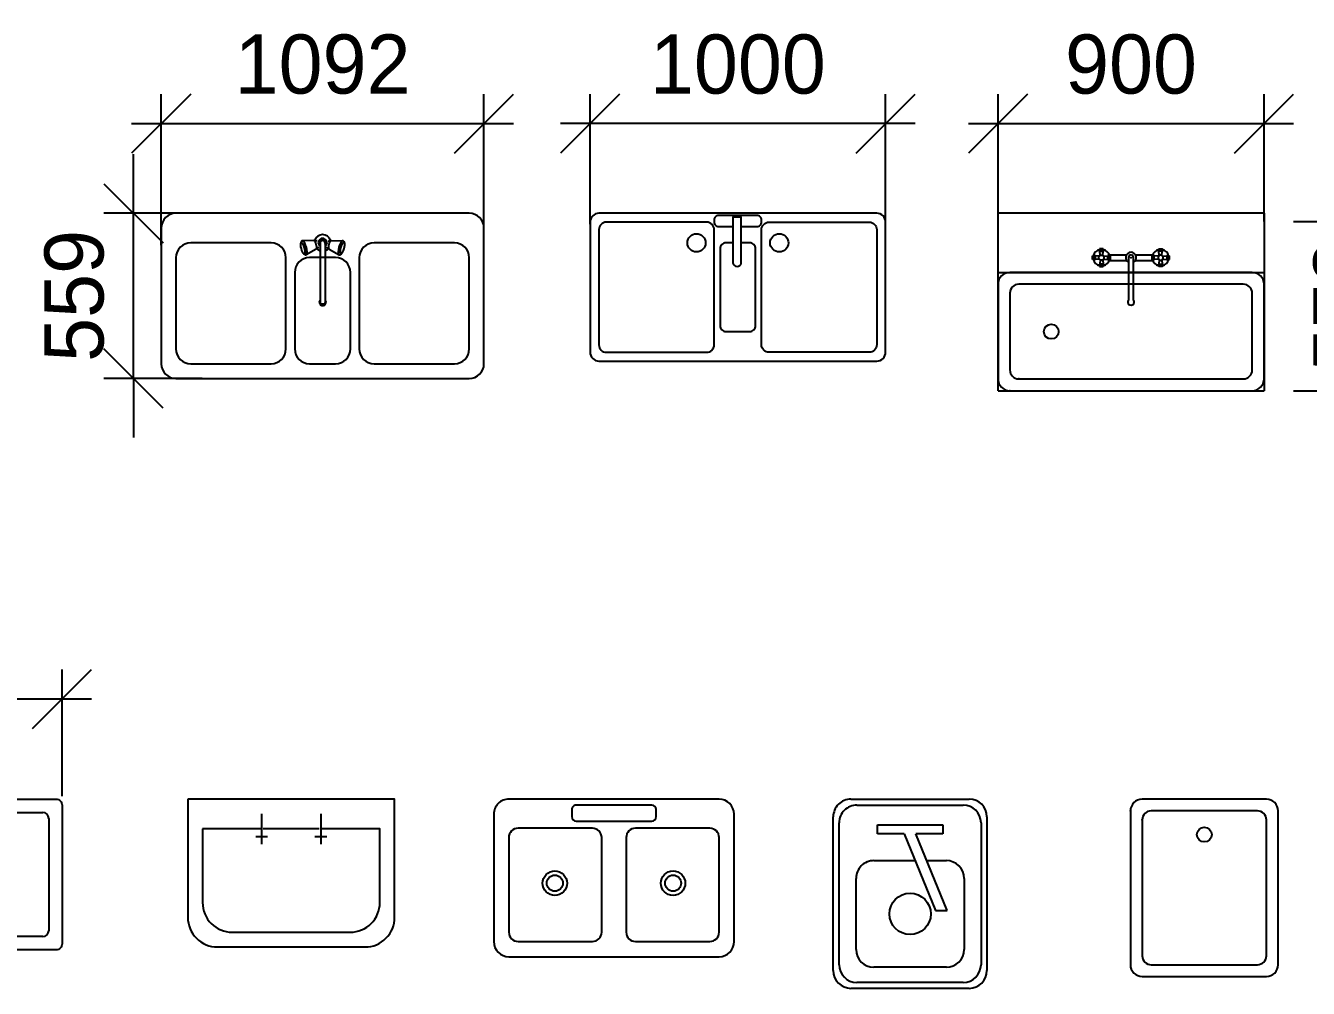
# Model space of a CAD drawing. Header units: millimetres. Extents: x 3103 to 179340, y -10977 to 70536.
# Drawn here: x 15702 to 20042, y 36259 to 39516 of the extents above; entities that cross this region are included whole.
import ezdxf

# ---------------------------------------------------------------- set-up
doc = ezdxf.new("R2010")
doc.units = ezdxf.units.MM
doc.header["$LTSCALE"] = 0.5
doc.layers.add('kuhnja', color=190, linetype='Continuous')
doc.layers.add('MEBEL', color=1, linetype='Continuous')
doc.styles.add('WROMLATS', font='wromlats.shx', dxfattribs={"bigfont": 'bigfont.shx'})
doc.dimstyles.new('juka', dxfattribs={"dimscale": 100, "dimtxt": 2, "dimasz": 2, "dimexe": 1, "dimexo": 1, "dimgap": 1, "dimtad": 1, "dimtoh": 1, "dimdec": 0, "dimzin": 0, "dimdsep": 46, "dimtxsty": 'WROMLATS', "dimblk": 'OBLIQUE', "dimcen": -3, "dimdle": 1, "dimclrd": 256, "dimclre": 256, "dimclrt": 256, "dimadec": 0, "dimazin": 0, "dimtfac": 1, "dimtdec": 0, "dimtix": 1, "dimtmove": 2, "dimatfit": 3, "dimldrblk": 'ORIGIN2', "dimfxl": 1, "dimtvp": 2.5, "dimtolj": 1, "dimtzin": 0, "dimarcsym": 0})

# ---------------------------------------------------------------- blocks, each defined once
blk = doc.blocks.new('Sink Belfast_19')
at = {"layer": 'kuhnja', "linetype": 'Continuous'}
for p, q in [((560, 500), (40, 500)), ((0, 460), (0, 40)), ((530, 460), (70, 460)), ((600, 40), (600, 460)), ((40, 430), (40, 70)), ((560, 70), (560, 430)), ((40, 0), (560, 0)), ((70, 40), (530, 40))]:
    blk.add_line(p, q, dxfattribs=at)
blk.add_circle((120, 250), 25, dxfattribs=at)
for centre, radius, start, end in [((40, 460), 40, 90, 180), ((560, 460), 40, 0, 90), ((70, 430), 30, 90, 180), ((530, 430), 30, 0, 90), ((70, 70), 30, 180, 270), ((530, 70), 30, 270, 0), ((40, 40), 40, 180, 270), ((560, 40), 40, 270, 0)]:
    blk.add_arc(centre, radius, start, end, dxfattribs=at)
for p in [(40, 0), (70, 40)]:
    blk.add_point(p, dxfattribs=at)
blk = doc.blocks.new('Cab Belfast Sink 2D_50')
at = {"layer": 'kuhnja', "linetype": 'Continuous'}
for p, q in [((900, 600), (0, 600)), ((356.2, 480), (343.8, 480)), ((344, 476.5), (343.8, 480)), ((356, 476.5), (356.2, 480)), ((543.8, 480), (556.2, 480)), ((544, 476.5), (543.8, 480)), ((556, 476.5), (556.2, 480)), ((320, 443.8), (320, 456.2)), ((323.5, 456), (320, 456.2)), ((323.5, 444), (320, 443.8)), ((323.5, 456.4), (323.8, 457.2)), ((323.5, 443.6), (323.5, 456.4)), ((323.5, 443.6), (323.8, 442.8)), ((323.8, 457.2), (324.4, 457.9)), ((323.8, 442.8), (324.4, 442.1)), ((324.4, 457.9), (325.1, 458.3)), ((324.4, 442.1), (325.1, 441.7)), ((325.1, 458.3), (326, 458.5)), ((325.1, 441.7), (326, 441.5)), ((326, 458.5), (326.9, 458.3)), ((326, 441.5), (326.9, 441.7)), ((326.9, 458.3), (327.6, 457.9)), ((326.9, 441.7), (327.6, 442.1)), ((327.6, 457.9), (328.2, 457.2)), ((327.6, 442.1), (328.2, 442.8)), ((328.2, 457.2), (328.5, 456.4)), ((328.2, 442.8), (328.5, 443.6)), ((328.5, 456.4), (328.5, 443.6)), ((343.1, 454.7), (328.5, 455.7)), ((343.1, 445.3), (328.5, 444.3)), ((341.4, 473.5), (341.6, 473.5)), ((341.7, 474.9), (341.5, 474)), ((341.5, 474), (341.7, 473.1)), ((341.6, 451.5), (342.6, 454.2)), ((341.6, 448.5), (341.6, 451.5)), ((342.6, 445.8), (341.6, 448.5)), ((342.1, 475.6), (341.7, 474.9)), ((341.7, 473.1), (342.1, 472.4)), ((342.8, 476.2), (342.1, 475.6)), ((342.1, 472.4), (342.8, 471.8)), ((342.6, 454.2), (344.5, 456.5)), ((344.5, 443.5), (342.6, 445.8)), ((343.6, 476.5), (342.8, 476.2)), ((342.8, 471.8), (343.6, 471.5)), ((356.4, 476.5), (343.6, 476.5)), ((343.6, 471.5), (356.4, 471.5)), ((345.3, 456.9), (344.3, 471.5)), ((345.3, 443.1), (344.3, 428.5)), ((344.5, 456.5), (347.1, 458)), ((347.1, 442), (344.5, 443.5)), ((347.1, 458), (350, 458.5)), ((350, 441.5), (347.1, 442)), ((350, 458.5), (352.9, 458)), ((352.9, 442), (350, 441.5)), ((352.9, 458), (355.5, 456.5)), ((355.5, 443.5), (352.9, 442)), ((354.7, 456.9), (355.7, 471.5)), ((354.7, 443.1), (355.7, 428.5)), ((355.5, 456.5), (357.4, 454.2)), ((357.4, 445.8), (355.5, 443.5)), ((356.4, 476.5), (357.2, 476.2)), ((357.2, 471.8), (356.4, 471.5)), ((356.9, 454.7), (371.5, 455.7)), ((356.9, 445.3), (371.5, 444.3)), ((357.2, 476.2), (357.9, 475.6)), ((357.9, 472.4), (357.2, 471.8)), ((357.4, 454.2), (358.4, 451.5)), ((358.4, 448.5), (357.4, 445.8)), ((357.9, 475.6), (358.3, 474.9)), ((358.3, 473.1), (357.9, 472.4)), ((358.3, 474.9), (358.5, 474)), ((358.5, 474), (358.3, 473.1)), ((358.4, 473.5), (358.6, 473.5)), ((358.4, 451.5), (358.4, 448.5)), ((371.8, 457.2), (371.5, 456.4)), ((371.5, 443.6), (371.5, 456.4)), ((371.8, 442.8), (371.5, 443.6)), ((372.4, 457.9), (371.8, 457.2)), ((372.4, 442.1), (371.8, 442.8)), ((373.1, 458.3), (372.4, 457.9)), ((373.1, 441.7), (372.4, 442.1)), ((374, 458.5), (373.1, 458.3)), ((374, 441.5), (373.1, 441.7)), ((374.9, 458.3), (374, 458.5)), ((374.9, 441.7), (374, 441.5)), ((375.6, 457.9), (374.9, 458.3)), ((375.6, 442.1), (374.9, 441.7)), ((376.2, 457.2), (375.6, 457.9)), ((376.2, 442.8), (375.6, 442.1)), ((376.2, 460), (435, 460)), ((376.5, 456.4), (376.2, 457.2)), ((376.5, 443.6), (376.2, 442.8)), ((376.2, 440), (435, 440)), ((376.5, 456.4), (376.5, 443.6)), ((376.5, 456), (380, 456.2)), ((376.5, 444), (380, 443.8)), ((380, 456.2), (380, 443.8)), ((442.2, 454.5), (441.1, 451.6)), ((441.1, 451.6), (441.1, 306)), ((444.2, 456.9), (442.2, 454.5)), ((446.9, 458.5), (444.2, 456.9)), ((450, 459), (446.9, 458.5)), ((453.1, 458.5), (450, 459)), ((455.8, 456.9), (453.1, 458.5)), ((457.8, 454.5), (455.8, 456.9)), ((458.9, 451.6), (457.8, 454.5)), ((458.9, 306), (458.9, 451.6)), ((465, 460), (523.8, 460)), ((465, 440), (523.8, 440)), ((520, 456.2), (520, 443.8)), ((523.5, 456), (520, 456.2)), ((523.5, 444), (520, 443.8)), ((523.5, 456.4), (523.8, 457.2)), ((523.5, 456.4), (523.5, 443.6)), ((523.5, 443.6), (523.8, 442.8)), ((523.8, 457.2), (524.4, 457.9)), ((523.8, 442.8), (524.4, 442.1)), ((524.4, 457.9), (525.1, 458.3)), ((524.4, 442.1), (525.1, 441.7)), ((525.1, 458.3), (526, 458.5)), ((525.1, 441.7), (526, 441.5)), ((526, 458.5), (526.9, 458.3)), ((526, 441.5), (526.9, 441.7)), ((526.9, 458.3), (527.6, 457.9)), ((526.9, 441.7), (527.6, 442.1)), ((527.6, 457.9), (528.2, 457.2)), ((527.6, 442.1), (528.2, 442.8)), ((528.2, 457.2), (528.5, 456.4)), ((528.2, 442.8), (528.5, 443.6)), ((528.5, 443.6), (528.5, 456.4)), ((543.1, 454.7), (528.5, 455.7)), ((543.1, 445.3), (528.5, 444.3)), ((541.6, 473.5), (541.4, 473.5)), ((541.7, 474.9), (541.5, 474)), ((541.5, 474), (541.7, 473.1)), ((542.6, 454.2), (541.6, 451.5)), ((541.6, 451.5), (541.6, 448.5)), ((541.6, 448.5), (542.6, 445.8)), ((542.1, 475.6), (541.7, 474.9)), ((541.7, 473.1), (542.1, 472.4)), ((542.8, 476.2), (542.1, 475.6)), ((542.1, 472.4), (542.8, 471.8)), ((544.5, 456.5), (542.6, 454.2)), ((542.6, 445.8), (544.5, 443.5)), ((543.6, 476.5), (542.8, 476.2)), ((542.8, 471.8), (543.6, 471.5)), ((543.6, 476.5), (556.4, 476.5)), ((556.4, 471.5), (543.6, 471.5)), ((545.3, 456.9), (544.3, 471.5)), ((545.3, 443.1), (544.3, 428.5)), ((547.1, 458), (544.5, 456.5)), ((544.5, 443.5), (547.1, 442)), ((550, 458.5), (547.1, 458)), ((547.1, 442), (550, 441.5)), ((552.9, 458), (550, 458.5)), ((550, 441.5), (552.9, 442)), ((555.5, 456.5), (552.9, 458)), ((552.9, 442), (555.5, 443.5)), ((554.7, 456.9), (555.7, 471.5)), ((554.7, 443.1), (555.7, 428.5)), ((557.4, 454.2), (555.5, 456.5)), ((555.5, 443.5), (557.4, 445.8)), ((556.4, 476.5), (557.2, 476.2)), ((557.2, 471.8), (556.4, 471.5)), ((556.9, 454.7), (571.5, 455.7)), ((556.9, 445.3), (571.5, 444.3)), ((557.2, 476.2), (557.9, 475.6)), ((557.9, 472.4), (557.2, 471.8)), ((558.4, 451.5), (557.4, 454.2)), ((557.4, 445.8), (558.4, 448.5)), ((557.9, 475.6), (558.3, 474.9)), ((558.3, 473.1), (557.9, 472.4)), ((558.3, 474.9), (558.5, 474)), ((558.5, 474), (558.3, 473.1)), ((558.6, 473.5), (558.4, 473.5)), ((558.4, 448.5), (558.4, 451.5)), ((571.8, 457.2), (571.5, 456.4)), ((571.5, 456.4), (571.5, 443.6)), ((571.8, 442.8), (571.5, 443.6)), ((572.4, 457.9), (571.8, 457.2)), ((572.4, 442.1), (571.8, 442.8)), ((573.1, 458.3), (572.4, 457.9)), ((573.1, 441.7), (572.4, 442.1)), ((574, 458.5), (573.1, 458.3)), ((574, 441.5), (573.1, 441.7)), ((574.9, 458.3), (574, 458.5)), ((574.9, 441.7), (574, 441.5)), ((575.6, 457.9), (574.9, 458.3)), ((575.6, 442.1), (574.9, 441.7)), ((576.2, 457.2), (575.6, 457.9)), ((576.2, 442.8), (575.6, 442.1)), ((576.5, 456.4), (576.2, 457.2)), ((576.5, 443.6), (576.2, 442.8)), ((576.5, 443.6), (576.5, 456.4)), ((576.5, 456), (580, 456.2)), ((576.5, 444), (580, 443.8)), ((580, 443.8), (580, 456.2)), ((0, 400), (900, 400)), ((860, 400), (40, 400)), ((341.6, 426.5), (341.4, 426.5)), ((341.5, 426), (341.7, 426.9)), ((341.7, 425.1), (341.5, 426)), ((341.7, 426.9), (342.1, 427.6)), ((342.1, 424.4), (341.7, 425.1)), ((342.1, 427.6), (342.8, 428.2)), ((342.8, 423.8), (342.1, 424.4)), ((342.8, 428.2), (343.6, 428.5)), ((343.6, 423.5), (342.8, 423.8)), ((356.4, 428.5), (343.6, 428.5)), ((343.6, 423.5), (356.4, 423.5)), ((344, 423.5), (343.8, 420)), ((343.8, 420), (356.2, 420)), ((356, 423.5), (356.2, 420)), ((357.2, 428.2), (356.4, 428.5)), ((356.4, 423.5), (357.2, 423.8)), ((357.9, 427.6), (357.2, 428.2)), ((357.2, 423.8), (357.9, 424.4)), ((358.3, 426.9), (357.9, 427.6)), ((357.9, 424.4), (358.3, 425.1)), ((358.5, 426), (358.3, 426.9)), ((358.3, 425.1), (358.5, 426)), ((358.6, 426.5), (358.4, 426.5)), ((541.4, 426.5), (541.6, 426.5)), ((541.5, 426), (541.7, 426.9)), ((541.7, 425.1), (541.5, 426)), ((541.7, 426.9), (542.1, 427.6)), ((542.1, 424.4), (541.7, 425.1)), ((542.1, 427.6), (542.8, 428.2)), ((542.8, 423.8), (542.1, 424.4)), ((542.8, 428.2), (543.6, 428.5)), ((543.6, 423.5), (542.8, 423.8)), ((543.6, 428.5), (556.4, 428.5)), ((556.4, 423.5), (543.6, 423.5)), ((544, 423.5), (543.8, 420)), ((556.2, 420), (543.8, 420)), ((556, 423.5), (556.2, 420)), ((557.2, 428.2), (556.4, 428.5)), ((556.4, 423.5), (557.2, 423.8)), ((557.9, 427.6), (557.2, 428.2)), ((557.2, 423.8), (557.9, 424.4)), ((558.3, 426.9), (557.9, 427.6)), ((557.9, 424.4), (558.3, 425.1)), ((558.5, 426), (558.3, 426.9)), ((558.3, 425.1), (558.5, 426)), ((558.4, 426.5), (558.6, 426.5)), ((0, 360), (0, 40)), ((830, 360), (70, 360)), ((900, 40), (900, 360)), ((40, 330), (40, 70)), ((440.6, 305.4), (439.4, 301.9)), ((441.1, 306), (440.6, 305.4)), ((459.4, 305.4), (458.9, 306)), ((460.6, 301.9), (459.4, 305.4)), ((860, 70), (860, 330)), ((439.4, 301.9), (439.4, 298.1)), ((439.4, 298.1), (440.6, 294.6)), ((440.6, 294.6), (443.1, 291.7)), ((443.1, 291.7), (446.3, 289.9)), ((446.3, 289.9), (450, 289.2)), ((450, 289.2), (453.7, 289.9)), ((453.7, 289.9), (456.9, 291.7)), ((456.9, 291.7), (459.4, 294.6)), ((459.4, 294.6), (460.6, 298.1)), ((460.6, 298.1), (460.6, 301.9)), ((0, 0), (900, 0)), ((40, 0), (860, 0)), ((70, 40), (830, 40))]:
    blk.add_line(p, q, dxfattribs=at)
at = {"layer": 'kuhnja'}
for p, q in [((0, 0), (0, 600)), ((900, 600), (900, 0))]:
    blk.add_line(p, q, dxfattribs=at)
at = {"layer": 'kuhnja', "linetype": 'Continuous'}
for centre, radius in [((450, 450), 0.18), ((180, 200), 25)]:
    blk.add_circle(centre, radius, dxfattribs=at)
for centre, radius, start, end in [((350, 450), 28, 102.44, 167.56), ((350, 450), 28, 192.44, 257.56), ((350, 450), 28, 12.44, 77.56), ((350, 450), 28, 282.44, 347.56), ((450, 450), 18, 299.4987, 240.5013), ((550, 450), 28, 102.44, 167.56), ((550, 450), 28, 192.44, 257.56), ((550, 450), 28, 12.44, 77.56), ((550, 450), 28, 282.44, 347.56), ((40, 360), 40, 90, 180), ((860, 360), 40, 0, 90), ((70, 330), 30, 90, 180), ((830, 330), 30, 0, 90), ((70, 70), 30, 180, 270), ((830, 70), 30, 270, 0), ((40, 40), 40, 180, 270), ((860, 40), 40, 270, 0)]:
    blk.add_arc(centre, radius, start, end, dxfattribs=at)
for p in [(40, 0), (70, 40)]:
    blk.add_point(p, dxfattribs=at)
blk = doc.blocks.new('K10-2')
at = {"layer": 'kuhnja'}
for p, q in [((250, -50), (250, -152.4)), ((450, -50), (450, -152.4)), ((230.5, -126.6), (270.1, -126.6)), ((430.5, -126.6), (470.1, -126.6))]:
    blk.add_line(p, q, dxfattribs=at)
blk.add_lwpolyline([(0, 0), (0, -400, 0.414214), (100, -500), (600, -500, 0.414214), (700, -400), (700, 0)], format="xyb", close=True, dxfattribs=at)
blk.add_lwpolyline([(50, -100), (50, -350, 0.414214), (150, -450), (550, -450, 0.414214), (650, -350), (650, -100), (450, -100)], format="xyb", dxfattribs=at)
for points in [[(250, -100), (50, -100)], [(445, -100), (255, -100)]]:
    blk.add_lwpolyline(points, dxfattribs=at)
blk = doc.blocks.new('S_34')
at = {"layer": 'kuhnja'}
for p, q in [((-250, 800), (250, 800)), ((-225, 775), (225, 775)), ((-325, 75), (-325, 725)), ((-153.4, 710.9), (153.4, 710.9)), ((325, 725), (325, 75)), ((-300, 100), (-300, 700)), ((300, 700), (300, 100)), ((-228.4, 335), (-228.4, 635.9)), ((228.4, 635.9), (228.4, 335)), ((-156.9, 470.4), (-25, 147.3)), ((-106.9, 470.4), (-156.9, 470.4)), ((25, 147.3), (-106.9, 470.4)), ((-71, 260), (-153.4, 260)), ((153.4, 260), (-21, 260)), ((-138.5, 147.3), (-25, 147.3)), ((-138.5, 108.6), (-138.5, 147.3)), ((138.5, 108.6), (-138.5, 108.6)), ((25, 147.3), (138.5, 147.3)), ((138.5, 147.3), (138.5, 108.6)), ((250, 0), (-250, 0)), ((225, 25), (-225, 25))]:
    blk.add_line(p, q, dxfattribs=at)
blk.add_circle((0, 485.4), 87.5, dxfattribs=at)
for centre, start, end in [((-250, 725), 90, 180), ((-225, 700), 90, 180), ((225, 700), 0, 90), ((250, 725), 0, 90), ((-153.4, 635.9), 90, 180), ((153.4, 635.9), 0, 90), ((-153.4, 335), 180, 270), ((153.4, 335), 270, 0), ((-250, 75), 180, 270), ((-225, 100), 180, 270), ((225, 100), 270, 0), ((250, 75), 270, 0)]:
    blk.add_arc(centre, 75, start, end, dxfattribs=at)
blk = doc.blocks.new('s_95')
at = {"layer": 'kuhnja'}
for p, q in [((355.5, 532.9), (-355.5, 532.9)), ((-406.5, 481.9), (-406.5, 51)), ((-72.8, 481.5), (-324.4, 481.5)), ((324.4, 481.5), (72.8, 481.5)), ((406.5, 51), (406.5, 481.9)), ((-355.8, 450.2), (-355.8, 129.9)), ((-41.4, 129.9), (-41.4, 450.2)), ((41.4, 450.2), (41.4, 129.9)), ((355.8, 129.9), (355.8, 450.2)), ((-324.4, 98.6), (-72.8, 98.6)), ((72.8, 98.6), (324.4, 98.6)), ((-142.9, 59.1), (-142.9, 35.2)), ((127.7, 74.3), (-127.7, 74.3)), ((142.9, 35.2), (142.9, 59.1)), ((-127.7, 20), (127.7, 20)), ((-355.5, 0), (355.5, 0))]:
    blk.add_line(p, q, dxfattribs=at)
for centre, radius in [((-200, 284.3), 41.4), ((-200, 284.3), 27.1), ((200, 284.3), 41.4), ((200, 284.3), 27.1)]:
    blk.add_circle(centre, radius, dxfattribs=at)
for centre, radius, start, end in [((-355.5, 481.9), 51, 90, 180), ((355.5, 481.9), 51, 0, 90), ((-324.4, 450.2), 31.3, 90, 180), ((-72.8, 450.2), 31.3, 0, 90), ((72.8, 450.2), 31.3, 90, 180), ((324.4, 450.2), 31.3, 0, 90), ((-324.4, 129.9), 31.3, 180, 270), ((-72.8, 129.9), 31.3, 270, 0), ((72.8, 129.9), 31.3, 180, 270), ((324.4, 129.9), 31.3, 270, 0), ((-355.5, 51), 51, 180, 270), ((-127.7, 59.1), 15.2, 90, 180), ((127.7, 59.1), 15.2, 0, 90), ((355.5, 51), 51, 270, 0), ((-127.7, 35.2), 15.2, 180, 270), ((127.7, 35.2), 15.2, 270, 0)]:
    blk.add_arc(centre, radius, start, end, dxfattribs=at)
blk = doc.blocks.new('s_18')
at = {"layer": 'kuhnja'}
for p, q in [((-955, -190), (-955, 190)), ((-935, 210), (-645, 210)), ((-675.3, 52.5), (-756.8, 193.6)), ((-645, 210), (-645, -210)), ((-645, 210), (-65, 210)), ((-347, 185.1), (-251, 18.8)), ((-323, 143.5), (-309.3, 183.1)), ((-45, 190), (-45, -190)), ((-697.5, 30.3), (-893.8, 143.7)), ((-550, 148.1), (-411, 148.1)), ((-373, 170.1), (-276.9, 3.8)), ((-590, 108.1), (-590, -72.9)), ((-435.7, -86), (-373.2, 95)), ((-426.7, -156.9), (-335.9, 106)), ((-705.6, 0), (-932.3, 0)), ((-697.5, -30.3), (-893.8, -143.7)), ((-675.3, -52.5), (-756.8, -193.6)), ((-473.5, -112.9), (-550, -112.9)), ((-645, -210), (-935, -210)), ((-65, -210), (-645, -210))]:
    blk.add_line(p, q, dxfattribs=at)
blk.add_lwpolyline([(-1000, -235), (-1000, 235, -0.414214), (-980, 255), (-20, 255, -0.414214), (0, 235), (0, -235, -0.414214), (-20, -255), (-980, -255, -0.414214)], format="xyb", close=True, dxfattribs=at)
for centre, radius in [((-246.3, 140.4), 25), ((-551.8, 100.3), 10.1), ((-520.2, 100.3), 10.1), ((-488.5, 100.3), 10.1), ((-456.9, 100.3), 10.1), ((-551.8, 64.4), 10.1), ((-520.2, 64.4), 10.1), ((-488.5, 64.4), 10.1), ((-456.9, 64.4), 10.1), ((-551.8, 28.5), 10.1), ((-551.8, -7.4), 10.1), ((-520.2, 28.5), 10.1), ((-520.2, -7.4), 10.1), ((-488.5, 28.5), 10.1), ((-488.5, -7.4), 10.1), ((-456.9, 28.5), 10.1), ((-456.9, -7.4), 10.1), ((-551.8, -43.3), 10.1), ((-520.2, -43.3), 10.1), ((-488.5, -43.3), 10.1), ((-456.9, -43.3), 10.1), ((-551.8, -79.3), 10.1), ((-520.2, -79.3), 10.1), ((-488.5, -79.3), 10.1), ((-456.9, -79.3), 10.1)]:
    blk.add_circle(centre, radius, dxfattribs=at)
for centre, radius, start, end in [((-935, 190), 20, 90, 180), ((-360, 177.6), 25, 336.8699, 263.1301), ((-360, 177.6), 15, 30, 210), ((-271.5, 170), 40, 90, 160.9534), ((-65, 190), 20, 0, 90), ((-550, 108.1), 40, 90, 180), ((-411, 108.1), 40, 340.9534, 90), ((-263.9, 11.3), 15, 210, 30), ((-550, -72.9), 40, 180, 270), ((-473.5, -72.9), 40, 270, 340.9534), ((-388.9, -170), 40, 160.9534, 270), ((-935, -190), 20, 180, 270), ((-65, -190), 20, 270, 0)]:
    blk.add_arc(centre, radius, start, end, dxfattribs=at)
blk = doc.blocks.new('ra3')
at = {"layer": 'kuhnja'}
for points in [[(-470, 0, 0.4142135624), (-500, -30), (-500, -470, 0.4142135624), (-470, -500), (470, -500, 0.4142135624), (500, -470), (500, -30, 0.4142135624), (470, 0)], [(-470, -55), (-470, -445, 0.4142135624), (-445, -470), (-105, -470, 0.4142135624), (-80, -445), (-80, -55, 0.4142135624), (-105, -30), (-445, -30, 0.4142135624)], [(445, -30, -0.4142135624), (470, -55), (470, -445, -0.4142135624), (445, -470), (105, -470, -0.4142135624), (80, -445), (80, -55, -0.4142135624), (105, -30)]]:
    blk.add_lwpolyline(points, format="xyb", close=True, dxfattribs=at)
for points in [[(11.399544, -44.470568), (65, -44.470568, 0.4142135624), (80, -29.470568), (80, -22, 0.4142135624), (65, -7), (-65, -7, 0.4142135624), (-80, -22), (-80, -29.470568, 0.4142135624), (-65, -44.470568), (-16.527529, -44.470568)], [(-16.527529, -100), (-40, -100, 0.4142135624), (-60, -120), (-60, -380, 0.4142135624), (-40, -400), (40, -400, 0.4142135624), (60, -380), (60, -120, 0.4142135624), (40, -100), (11.399544, -100)]]:
    blk.add_lwpolyline(points, format="xyb", dxfattribs=at)
blk.add_lwpolyline([(11.399544, -168.540011), (11.399544, -13.465918), (-16.527529, -13.465918), (-16.527529, -168.540011)], dxfattribs=at)
for centre in [(-140, -100), (140, -100)]:
    blk.add_circle(centre, 30.821918, dxfattribs=at)
blk.add_arc((-2.563992, -165.980029), 14.196262, 190.388858, 349.611142, dxfattribs=at)
blk = doc.blocks.new('ra10')
at = {"layer": 'kuhnja'}
for p, q in [((496.1, 0), (-496.1, 0)), ((-546.1, -50), (-546.1, -508.8)), ((-22.7, -83.5), (-26.6, -91.3)), ((-16.5, -77.3), (-22.7, -83.5)), ((-8.7, -73.4), (-16.5, -77.3)), ((-4.6, -85.7), (-12.1, -91.2)), ((0, -72), (-8.7, -73.4)), ((4.6, -85.7), (-4.6, -85.7)), ((8.7, -73.4), (0, -72)), ((12.1, -91.2), (4.6, -85.7)), ((16.5, -77.3), (8.7, -73.4)), ((22.7, -83.5), (16.5, -77.3)), ((26.6, -91.3), (22.7, -83.5)), ((546.1, -508.8), (546.1, -50)), ((-174.2, -100), (-446.1, -100)), ((-74.8, -103.3), (-74.9, -107.9)), ((-74.9, -107.9), (-74.3, -113.5)), ((-73.8, -100.1), (-74.8, -103.3)), ((-74.3, -113.5), (-73, -119.6)), ((-70.9, -94.4), (-73.8, -100.1)), ((-72.2, -98.7), (-73.8, -100.1)), ((-73, -119.6), (-71.1, -125.5)), ((-70.1, -99.1), (-72.2, -98.7)), ((-71.1, -125.5), (-68.8, -130.6)), ((-68.9, -92.6), (-70.9, -94.4)), ((-67.7, -101.4), (-70.1, -99.1)), ((-29.6, -92.4), (-68.9, -92.6)), ((-66.3, -93.2), (-68.9, -92.6)), ((-65.3, -105.3), (-67.7, -101.4)), ((-63.3, -96), (-66.3, -93.2)), ((-63, -110.5), (-65.3, -105.3)), ((-60.2, -100.9), (-63.3, -96)), ((-61.1, -116.4), (-63, -110.5)), ((-59.8, -122.4), (-61.1, -116.4)), ((-57.4, -107.4), (-60.2, -100.9)), ((-59.2, -128), (-59.8, -122.4)), ((-59.4, -132.7), (-59.2, -128)), ((-55, -114.7), (-57.4, -107.4)), ((-21.8, -121.4), (-56, -140.9)), ((-53.4, -122.3), (-55, -114.7)), ((-52.6, -129.3), (-53.4, -122.3)), ((-52.8, -135.1), (-52.6, -129.3)), ((-28, -92.7), (-29.6, -92.4)), ((-26.2, -94.5), (-28, -92.7)), ((-26.6, -91.3), (-27, -93.7)), ((-18.6, -92.6), (-26.2, -94.6)), ((-24.4, -97.4), (-26.2, -94.5)), ((-22.7, -101.3), (-24.4, -97.4)), ((-21.2, -105.7), (-22.7, -101.3)), ((-21.8, -121.4), (-20.6, -120.3)), ((-20.3, -110.2), (-21.2, -105.7)), ((-20.6, -120.3), (-19.9, -117.9)), ((-19.8, -114.4), (-20.3, -110.2)), ((-20.2, -118.9), (-16.5, -122.7)), ((-19.9, -117.9), (-19.8, -114.4)), ((-12.5, -115.8), (-19.9, -117.8)), ((-16.5, -122.7), (-8.7, -126.6)), ((-12.1, -91.2), (-15, -100)), ((-15, -100), (-12.1, -108.8)), ((-12.1, -108.8), (-8.5, -111.5)), ((-8.1, -94.1), (-10, -100)), ((-10, -100), (-8.5, -104.6)), ((-8.7, -126.6), (-8.5, -126.7)), ((-6.9, -95), (-8.5, -100)), ((-8.5, -100), (-8.5, -300.1)), ((-3.1, -90.5), (-8.1, -94.1)), ((-2.6, -91.9), (-6.9, -95)), ((3.1, -90.5), (-3.1, -90.5)), ((2.6, -91.9), (-2.6, -91.9)), ((6.9, -95), (2.6, -91.9)), ((8.1, -94.1), (3.1, -90.5)), ((8.5, -100), (6.9, -95)), ((10, -100), (8.1, -94.1)), ((8.5, -100), (8.5, -300.1)), ((8.5, -104.6), (10, -100)), ((8.5, -111.5), (12.1, -108.8)), ((8.5, -126.7), (8.7, -126.6)), ((8.7, -126.6), (16.5, -122.7)), ((15, -100), (12.1, -91.2)), ((12.1, -108.8), (15, -100)), ((12.5, -115.8), (19.9, -117.8)), ((16.5, -122.7), (20.2, -118.9)), ((18.6, -92.6), (26.2, -94.6)), ((20.3, -110.2), (19.8, -114.4)), ((19.8, -114.4), (19.9, -117.9)), ((19.9, -117.9), (20.6, -120.3)), ((21.2, -105.7), (20.3, -110.2)), ((20.6, -120.3), (21.8, -121.4)), ((22.7, -101.3), (21.2, -105.7)), ((21.8, -121.4), (56, -140.9)), ((24.4, -97.4), (22.7, -101.3)), ((26.2, -94.5), (24.4, -97.4)), ((28, -92.7), (26.2, -94.5)), ((27, -93.7), (26.6, -91.3)), ((29.6, -92.4), (28, -92.7)), ((29.6, -92.4), (68.9, -92.6)), ((53.4, -122.3), (52.6, -129.3)), ((52.6, -129.3), (52.8, -135.1)), ((55, -114.7), (53.4, -122.3)), ((57.4, -107.4), (55, -114.7)), ((60.2, -100.9), (57.4, -107.4)), ((59.8, -122.4), (59.2, -128)), ((59.2, -128), (59.4, -132.7)), ((61.1, -116.4), (59.8, -122.4)), ((63.3, -96), (60.2, -100.9)), ((63, -110.5), (61.1, -116.4)), ((65.3, -105.3), (63, -110.5)), ((66.3, -93.2), (63.3, -96)), ((67.7, -101.4), (65.3, -105.3)), ((68.9, -92.6), (66.3, -93.2)), ((70.1, -99.1), (67.7, -101.4)), ((68.8, -130.6), (71.1, -125.5)), ((70.9, -94.4), (68.9, -92.6)), ((72.2, -98.7), (70.1, -99.1)), ((70.9, -94.4), (73.8, -100.1)), ((71.1, -125.5), (73, -119.6)), ((73.8, -100.1), (72.2, -98.7)), ((73, -119.6), (74.3, -113.5)), ((74.8, -103.3), (73.8, -100.1)), ((74.3, -113.5), (74.9, -107.9)), ((74.9, -107.9), (74.8, -103.3)), ((446.1, -100), (174.2, -100)), ((-496.1, -150), (-496.1, -458.8)), ((-124.2, -458.8), (-124.2, -150)), ((-68.8, -130.6), (-66.4, -134.5)), ((-66.4, -134.5), (-64, -136.8)), ((-58.6, -140.3), (-64, -136.8)), ((-64, -136.8), (-61.9, -137.3)), ((-61.9, -137.3), (-60.3, -135.8)), ((-60.3, -135.8), (-59.4, -132.7)), ((-58.6, -140.3), (-56, -140.9)), ((-56, -140.9), (-54, -139.1)), ((-54, -139.1), (-52.8, -135.1)), ((44.2, -150), (-44.2, -150)), ((52.8, -135.1), (54, -139.1)), ((54, -139.1), (56, -140.9)), ((56, -140.9), (58.6, -140.3)), ((58.6, -140.3), (64, -136.8)), ((59.4, -132.7), (60.3, -135.8)), ((60.3, -135.8), (61.9, -137.3)), ((61.9, -137.3), (64, -136.8)), ((64, -136.8), (66.4, -134.5)), ((66.4, -134.5), (68.8, -130.6)), ((124.2, -150), (124.2, -458.8)), ((496.1, -458.8), (496.1, -150)), ((-94.2, -200), (-94.2, -458.8)), ((94.2, -458.8), (94.2, -200)), ((-10.5, -300.1), (-8.5, -294.4)), ((-8.5, -305.8), (-10.5, -300.1)), ((-6.9, -304.7), (-8.5, -300.1)), ((8.5, -300.1), (6.9, -304.7)), ((8.5, -294.4), (10.5, -300.1)), ((10.5, -300.1), (8.5, -305.8)), ((-8.5, -305.8), (-6.9, -310.2)), ((-3.2, -309.4), (-8.5, -305.8)), ((-2.6, -307.6), (-6.9, -304.7)), ((-2.6, -313.1), (-6.9, -310.2)), ((3.2, -309.4), (-3.2, -309.4)), ((2.6, -307.6), (-2.6, -307.6)), ((2.6, -313.1), (-2.6, -313.1)), ((6.9, -304.7), (2.6, -307.6)), ((6.9, -310.2), (2.6, -313.1)), ((8.5, -305.8), (3.2, -309.4)), ((8.5, -305.8), (6.9, -310.2)), ((-446.1, -508.8), (-446.1, -508.8)), ((-446.1, -508.8), (-174.2, -508.8)), ((-44.2, -508.8), (-44.2, -508.8)), ((-44.2, -508.8), (44.2, -508.8)), ((174.2, -508.8), (174.2, -508.8)), ((174.2, -508.8), (446.1, -508.8)), ((-496.1, -558.8), (-496.1, -558.8)), ((-496.1, -558.8), (496.1, -558.8))]:
    blk.add_line(p, q, dxfattribs=at)
for centre, start, end in [((-496.1, -50), 90, 180), ((496.1, -50), 0, 90), ((-446.1, -150), 90, 180), ((-174.2, -150), 0, 90), ((174.2, -150), 90, 180), ((446.1, -150), 0, 90), ((-44.2, -200), 90, 180), ((44.2, -200), 0, 90), ((-446.1, -458.8), 180, 270), ((-174.2, -458.8), 270, 0), ((-44.2, -458.8), 180, 270), ((44.2, -458.8), 270, 0), ((174.2, -458.8), 180, 270), ((446.1, -458.8), 270, 0), ((-496.1, -508.8), 180, 270), ((496.1, -508.8), 270, 0)]:
    blk.add_arc(centre, 50, start, end, dxfattribs=at)
blk = doc.blocks.new('_Oblique')
at = {"color": 0, "lineweight": -2}
blk.add_line((-0.5, -0.5), (0.5, 0.5), dxfattribs=at)
blk = doc.blocks.new('*D777')
at = {"layer": 'Defpoints', "color": 0, "transparency": 16777216}
for p in [(17252.8, 39184.5), (16160.6, 38673.4), (17252.8, 38673.4)]:
    blk.add_point(p, dxfattribs=at)
at = {"layer": 'MEBEL', "lineweight": -2, "transparency": 16777216}
for p, q in [((16160.6, 38773.4), (16160.6, 39284.5)), ((17252.8, 38773.4), (17252.8, 39284.5)), ((16060.6, 39184.5), (17352.8, 39184.5))]:
    blk.add_line(p, q, dxfattribs=at)
at = {"layer": 'MEBEL', "lineweight": -2, "transparency": 16777216, "xscale": 200, "yscale": 200, "zscale": 200, "rotation": 180}
blk.add_blockref('_Oblique', (16160.6, 39184.5), dxfattribs=at)
at = {"layer": 'MEBEL', "lineweight": -2, "transparency": 16777216, "xscale": 200, "yscale": 200, "zscale": 200}
blk.add_blockref('_Oblique', (17252.8, 39184.5), dxfattribs=at)
at = {"layer": 'MEBEL', "transparency": 16777216, "insert": (16706.7, 39384.5), "char_height": 200, "attachment_point": 5, "style": 'WROMLATS'}
blk.add_mtext('\\A1;1092', dxfattribs=at)
blk = doc.blocks.new('_Origin2')
at = {"color": 0, "linetype": 'ByBlock', "lineweight": -2}
blk.add_line((-0.5, 0), (-1, 0), dxfattribs=at)
for radius in [0.5, 0.25]:
    blk.add_circle((0, 0), radius, dxfattribs=at)
blk = doc.blocks.new('*D778')
at = {"layer": 'Defpoints', "color": 0, "transparency": 16777216}
for p in [(16066.9, 38881), (16399.1, 38881), (16399.1, 38322.2)]:
    blk.add_point(p, dxfattribs=at)
at = {"layer": 'MEBEL', "lineweight": -2, "transparency": 16777216}
for p, q in [((16066.9, 38881), (16066.9, 39081)), ((16299.1, 38881), (15966.9, 38881)), ((16066.9, 38322.2), (16066.9, 38881)), ((16299.1, 38322.2), (15966.9, 38322.2)), ((16066.9, 38322.2), (16066.9, 38122.2))]:
    blk.add_line(p, q, dxfattribs=at)
at = {"layer": 'MEBEL', "lineweight": -2, "transparency": 16777216, "xscale": 200, "yscale": 200, "zscale": 200}
for p, rotation in [((16066.9, 38881), 270), ((16066.9, 38322.2), 90)]:
    blk.add_blockref('_Oblique', p, dxfattribs=dict(at, rotation=rotation))
at = {"layer": 'MEBEL', "transparency": 16777216, "insert": (15866.9, 38601.6), "char_height": 200, "attachment_point": 5, "rotation": 90, "style": 'WROMLATS'}
blk.add_mtext('\\A1;559', dxfattribs=at)
blk = doc.blocks.new('*D779')
at = {"layer": 'Defpoints', "color": 0, "transparency": 16777216}
for p in [(17611.8, 39184.5), (17611.8, 38744.8), (18611.8, 38744.8)]:
    blk.add_point(p, dxfattribs=at)
at = {"layer": 'MEBEL', "lineweight": -2, "transparency": 16777216}
for p, q in [((17611.8, 38844.8), (17611.8, 39284.5)), ((18611.8, 38844.8), (18611.8, 39284.5)), ((18711.8, 39184.5), (17511.8, 39184.5))]:
    blk.add_line(p, q, dxfattribs=at)
at = {"layer": 'MEBEL', "lineweight": -2, "transparency": 16777216, "xscale": 200, "yscale": 200, "zscale": 200, "rotation": 180}
blk.add_blockref('_Oblique', (17611.8, 39184.5), dxfattribs=at)
at = {"layer": 'MEBEL', "lineweight": -2, "transparency": 16777216, "xscale": 200, "yscale": 200, "zscale": 200}
blk.add_blockref('_Oblique', (18611.8, 39184.5), dxfattribs=at)
at = {"layer": 'MEBEL', "transparency": 16777216, "insert": (18111.8, 39384.5), "char_height": 200, "attachment_point": 5, "style": 'WROMLATS'}
blk.add_mtext('\\A1;1000', dxfattribs=at)
blk = doc.blocks.new('*D780')
at = {"layer": 'Defpoints', "color": 0, "transparency": 16777216}
for p in [(19892, 39184.5), (18992, 38753.8), (19892, 38753.8)]:
    blk.add_point(p, dxfattribs=at)
at = {"layer": 'MEBEL', "lineweight": -2, "transparency": 16777216}
for p, q in [((18992, 38853.8), (18992, 39284.5)), ((19892, 38853.8), (19892, 39284.5)), ((18892, 39184.5), (19992, 39184.5))]:
    blk.add_line(p, q, dxfattribs=at)
at = {"layer": 'MEBEL', "lineweight": -2, "transparency": 16777216, "xscale": 200, "yscale": 200, "zscale": 200, "rotation": 180}
blk.add_blockref('_Oblique', (18992, 39184.5), dxfattribs=at)
at = {"layer": 'MEBEL', "lineweight": -2, "transparency": 16777216, "xscale": 200, "yscale": 200, "zscale": 200}
blk.add_blockref('_Oblique', (19892, 39184.5), dxfattribs=at)
at = {"layer": 'MEBEL', "transparency": 16777216, "insert": (19442, 39384.5), "char_height": 200, "attachment_point": 5, "style": 'WROMLATS'}
blk.add_mtext('\\A1;900', dxfattribs=at)
blk = doc.blocks.new('*D781')
at = {"layer": 'Defpoints', "color": 0, "transparency": 16777216}
for p in [(19892, 38853.8), (19892, 38281), (20360.6, 38281)]:
    blk.add_point(p, dxfattribs=at)
at = {"layer": 'MEBEL', "lineweight": -2, "transparency": 16777216}
for p, q in [((20360.6, 38853.8), (20360.6, 39053.8)), ((19992, 38853.8), (20460.6, 38853.8)), ((20360.6, 38853.8), (20360.6, 38281)), ((19992, 38281), (20460.6, 38281)), ((20360.6, 38281), (20360.6, 38081))]:
    blk.add_line(p, q, dxfattribs=at)
at = {"layer": 'MEBEL', "lineweight": -2, "transparency": 16777216, "xscale": 200, "yscale": 200, "zscale": 200}
for p, rotation in [((20360.6, 38853.8), 270), ((20360.6, 38281), 90)]:
    blk.add_blockref('_Oblique', p, dxfattribs=dict(at, rotation=rotation))
at = {"layer": 'MEBEL', "transparency": 16777216, "insert": (20160.6, 38567.4), "char_height": 200, "attachment_point": 5, "rotation": 90, "style": 'WROMLATS'}
blk.add_mtext('\\A1;573', dxfattribs=at)
blk = doc.blocks.new('*D817')
at = {"layer": 'Defpoints', "color": 0, "transparency": 16777216}
for p in [(14825.1, 37237.9), (15825.1, 36808.9), (14825.1, 36760.6)]:
    blk.add_point(p, dxfattribs=at)
at = {"layer": 'MEBEL', "lineweight": -2, "transparency": 16777216}
for p, q in [((14825.1, 36860.6), (14825.1, 37337.9)), ((15825.1, 36908.9), (15825.1, 37337.9)), ((15925.1, 37237.9), (14725.1, 37237.9))]:
    blk.add_line(p, q, dxfattribs=at)
at = {"layer": 'MEBEL', "lineweight": -2, "transparency": 16777216, "xscale": 200, "yscale": 200, "zscale": 200, "rotation": 180}
blk.add_blockref('_Oblique', (14825.1, 37237.9), dxfattribs=at)
at = {"layer": 'MEBEL', "lineweight": -2, "transparency": 16777216, "xscale": 200, "yscale": 200, "zscale": 200}
blk.add_blockref('_Oblique', (15825.1, 37237.9), dxfattribs=at)
at = {"layer": 'MEBEL', "transparency": 16777216, "insert": (15325.1, 37437.9), "char_height": 200, "attachment_point": 5, "style": 'WROMLATS'}
blk.add_mtext('\\A1;1000', dxfattribs=at)

msp = doc.modelspace()

# ---------------------------------------------------------------- block references
at = {"layer": 'MEBEL'}
for name, p in [('ra10', (16706.7, 38881)), ('ra3', (18111.8, 38881)), ('Cab Belfast Sink 2D_50', (18992, 38281)), ('s_18', (15825.1, 36644.4)), ('K10-2', (16250.5, 36899.4))]:
    msp.add_blockref(name, p, dxfattribs=at)
for name, p, rotation in [('s_95', (17692.5, 36899.4), 180), ('Sink Belfast_19', (19440, 36899.4), 270)]:
    msp.add_blockref(name, p, dxfattribs=dict(at, rotation=rotation))
at = {"layer": 'MEBEL', "xscale": 0.8000000000029104, "yscale": 0.8000000000029104, "zscale": 0.8000000000029104, "rotation": 180}
msp.add_blockref('S_34', (18694.5, 36899.4), dxfattribs=at)

# ---------------------------------------------------------------- dimensions: what is measured, and where the dimension line sits
at = {"layer": 'MEBEL'}
for base, p1, p2, picture, middle in [((17252.8, 39184.5), (16160.6, 38673.4), (17252.8, 38673.4), '*D777', (16706.7, 39384.5)), ((17611.8, 39184.5), (18611.8, 38744.8), (17611.8, 38744.8), '*D779', (18111.8, 39384.5)), ((19892, 39184.5), (18992, 38753.8), (19892, 38753.8), '*D780', (19442, 39384.5)), ((14825.1, 37237.9), (15825.1, 36808.9), (14825.1, 36760.6), '*D817', (15325.1, 37437.9))]:
    dim = msp.add_linear_dim(base=base, p1=p1, p2=p2, dimstyle='juka', dxfattribs=at)
    dim.commit()
    dim.dimension.update_dxf_attribs({"geometry": picture, "text_midpoint": middle})
for base, p1, p2, picture, middle in [((16066.9, 38881), (16399.1, 38322.2), (16399.1, 38881), '*D778', (15866.9, 38601.6)), ((20360.6, 38281), (19892, 38853.8), (19892, 38281), '*D781', (20160.6, 38567.4))]:
    dim = msp.add_linear_dim(base=base, p1=p1, p2=p2, angle=90, dimstyle='juka', dxfattribs=at)
    dim.commit()
    dim.dimension.update_dxf_attribs({"geometry": picture, "text_midpoint": middle})

doc.saveas('drawing.dxf')
